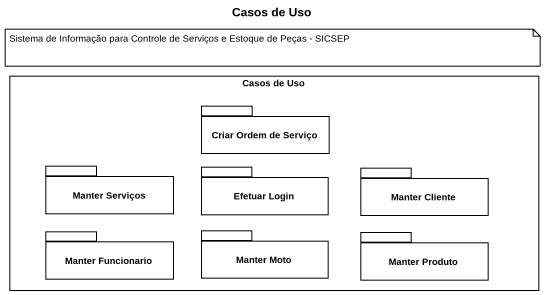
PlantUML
@startuml
title Casos de Uso
rectangle "Casos de Uso" as Casos_de_Uso {
  package "Criar Ordem de Serviço" as Criar_Ordem_de_Serviço {
  }
  package "Manter Serviços" as Manter_Serviços {
  }
  package "Efetuar Login" as Efetuar_Login {
  }
  package "Manter Cliente" as Manter_Cliente {
  }
  package "Manter Funcionario" as Manter_Funcionario {
  }
  package "Manter Moto" as Manter_Moto {
  }
  package "Manter Produto" as Manter_Produto {
  }
}
note as N1
  Sistema de Informação para Controle de Serviços e Estoque de Peças - SICSEP
end note
@enduml
